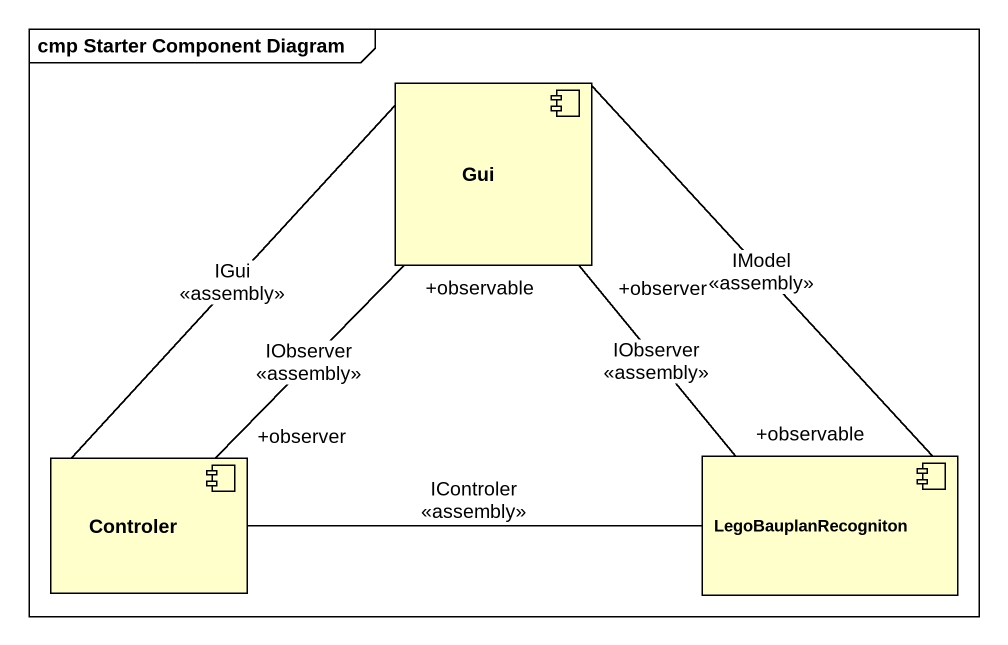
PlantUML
@startuml
mainframe cmp Starter Component Diagram
component Gui
component Controler
component LegoBauplanRecogniton
Gui "+observable" -- "+observer" Controler : IObserver\n<<assembly>>
Gui -- LegoBauplanRecogniton : IModel\n<<assembly>>
Controler -up- Gui : IGui\n<<assembly>>
Controler -right- LegoBauplanRecogniton : IControler\n<<assembly>>
LegoBauplanRecogniton "+observable" -up- "+observer" Gui : IObserver\n<<assembly>>
@enduml
